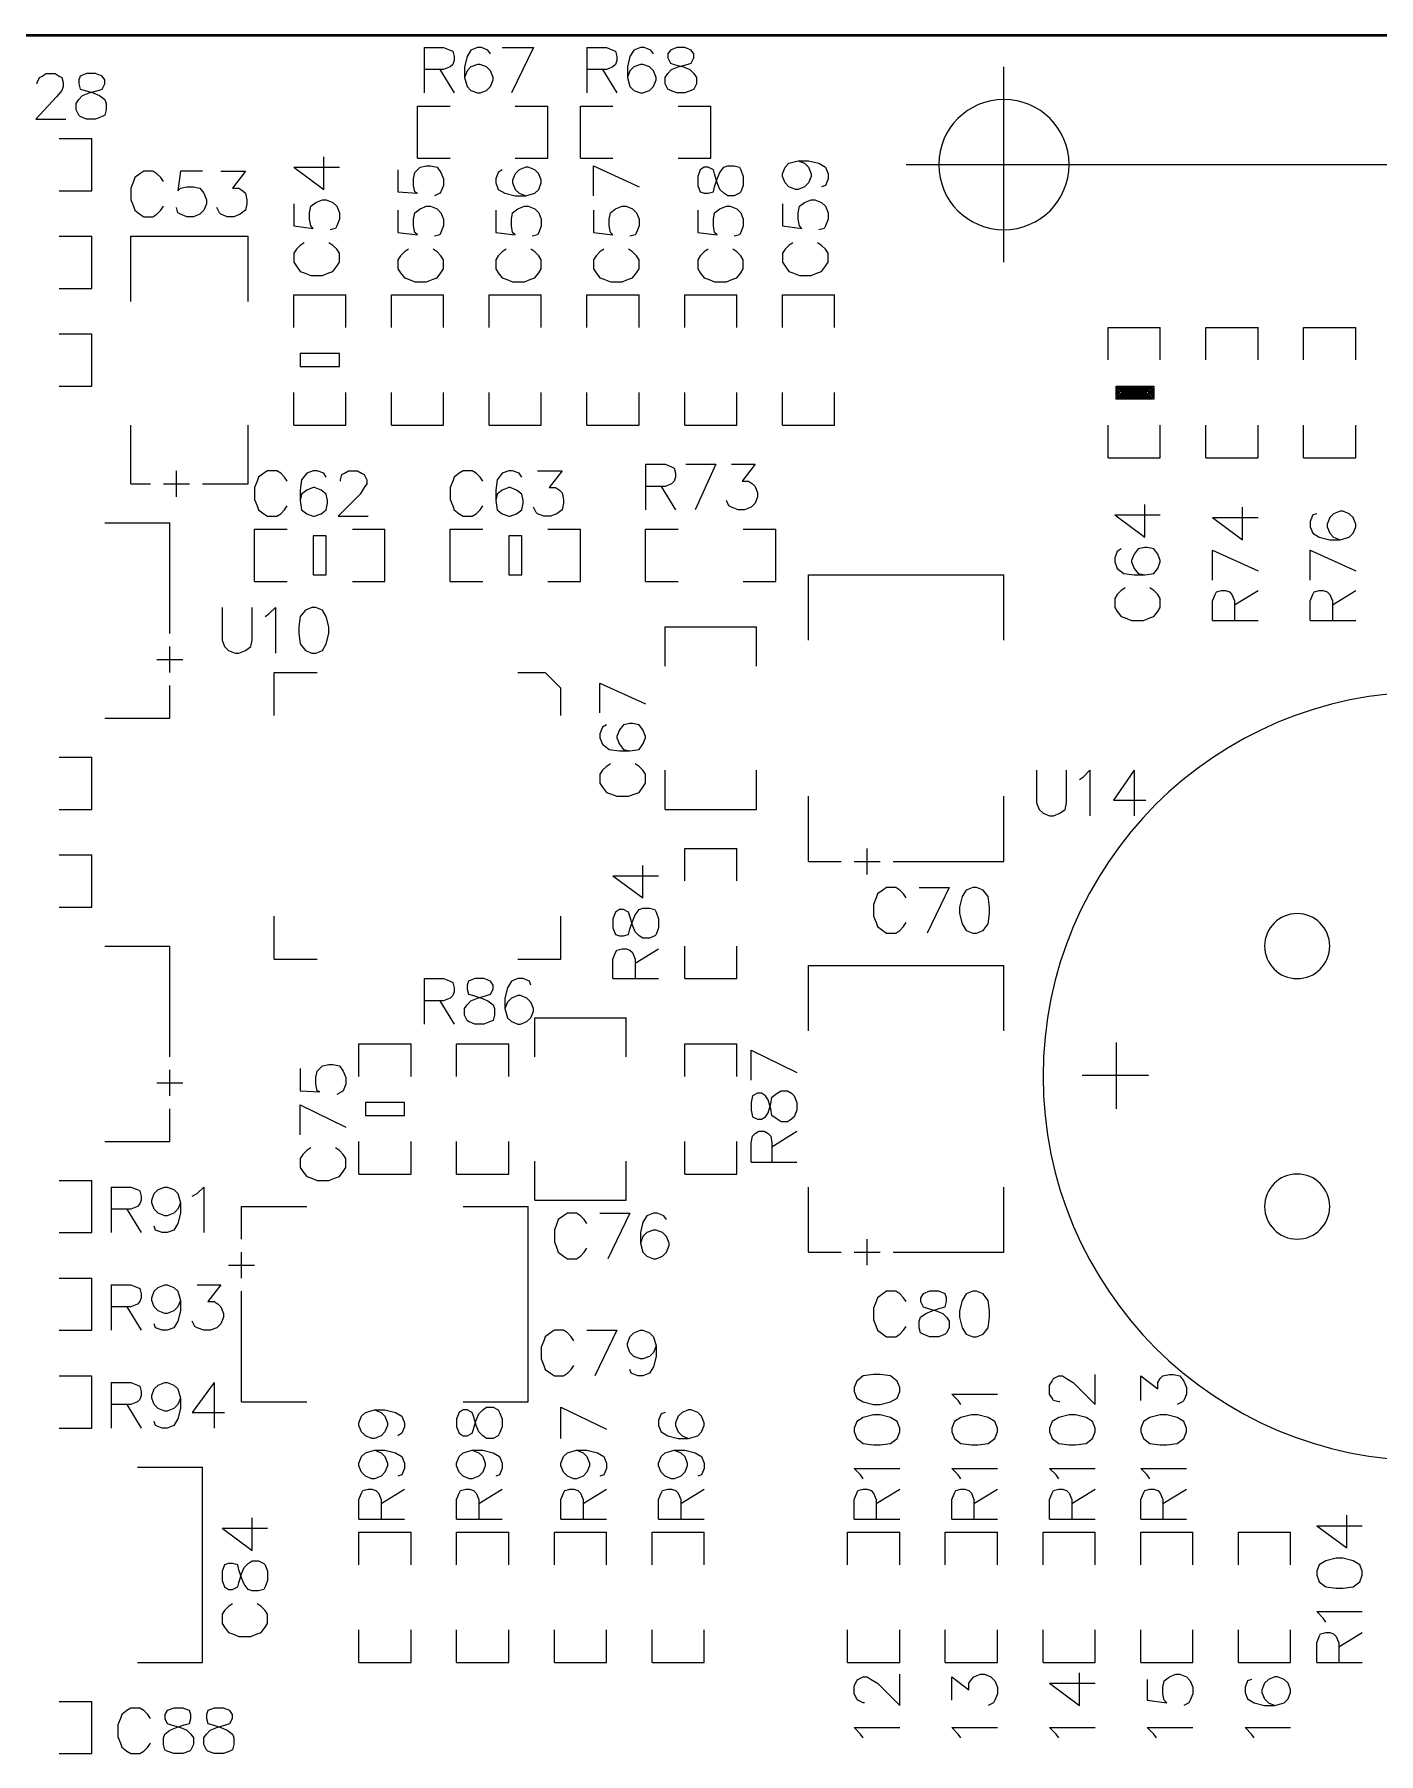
# Model space of a CAD drawing. Extents: x -0.24 to 4.91, y -0.23 to 6.58.
# Drawn here: x 1.631 to 2.662, y 0.98 to 2.3 of the extents above; entities that cross this region are included whole.
import ezdxf

# ---------------------------------------------------------------- set-up
doc = ezdxf.new("R2010")
doc.units = 0
doc.layers.get('0').update_dxf_attribs({"linetype": 'CONTINUOUS'})
doc.layers.add('mb672d', color=1, linetype='CONTINUOUS')

# ---------------------------------------------------------------- blocks, each defined once
blk = doc.blocks.new('D99')
blk.add_lwpolyline([(-0.005, -0.015), (0.005, -0.015), (0.005, 0.015), (-0.005, 0.015)], close=True)
blk = doc.blocks.new('D100')
blk.add_lwpolyline([(-0.015, -0.005), (0.015, -0.005), (0.015, 0.005), (-0.015, 0.005)], close=True)

msp = doc.modelspace()

# ---------------------------------------------------------------- linework, layer by layer
at = {"layer": 'mb672d', "color": 5}
for points in [[(0.306, 2.3), (3.614, 2.3)], [(0.312, 2.299), (3.617, 2.299)], [(1.93, 2.29), (1.93, 2.255)], [(1.93, 2.29), (1.945, 2.29), (1.95, 2.288), (1.952, 2.287), (1.953, 2.283), (1.953, 2.28), (1.952, 2.277), (1.95, 2.275), (1.945, 2.273), (1.93, 2.273)], [(1.981, 2.285), (1.979, 2.288), (1.974, 2.29), (1.971, 2.29), (1.966, 2.288), (1.963, 2.283), (1.961, 2.275), (1.961, 2.267), (1.963, 2.26), (1.966, 2.257), (1.971, 2.255), (1.973, 2.255), (1.978, 2.257), (1.981, 2.26), (1.983, 2.265), (1.983, 2.267), (1.981, 2.272), (1.978, 2.275), (1.973, 2.277), (1.971, 2.277), (1.966, 2.275), (1.963, 2.272), (1.961, 2.267)], [(1.99, 2.29), (2.014, 2.29)], [(2.014, 2.29), (1.997, 2.255)], [(2.055, 2.29), (2.055, 2.255)], [(2.055, 2.29), (2.07, 2.29), (2.075, 2.288), (2.077, 2.287), (2.078, 2.283), (2.078, 2.28), (2.077, 2.277), (2.075, 2.275), (2.07, 2.273), (2.055, 2.273)], [(2.106, 2.285), (2.104, 2.288), (2.099, 2.29), (2.096, 2.29), (2.091, 2.288), (2.088, 2.283), (2.086, 2.275), (2.086, 2.267), (2.088, 2.26), (2.091, 2.257), (2.096, 2.255), (2.098, 2.255), (2.103, 2.257), (2.106, 2.26), (2.108, 2.265), (2.108, 2.267), (2.106, 2.272), (2.103, 2.275), (2.098, 2.277), (2.096, 2.277), (2.091, 2.275), (2.088, 2.272), (2.086, 2.267)], [(2.124, 2.29), (2.119, 2.288), (2.117, 2.285), (2.117, 2.282), (2.119, 2.278), (2.122, 2.277), (2.129, 2.275), (2.134, 2.273), (2.137, 2.27), (2.139, 2.267), (2.139, 2.262), (2.137, 2.258), (2.135, 2.257), (2.13, 2.255), (2.124, 2.255), (2.119, 2.257), (2.117, 2.258), (2.115, 2.262), (2.115, 2.267), (2.117, 2.27), (2.12, 2.273), (2.125, 2.275), (2.132, 2.277), (2.135, 2.278), (2.137, 2.282), (2.137, 2.285), (2.135, 2.288), (2.13, 2.29), (2.124, 2.29)], [(1.942, 2.273), (1.953, 2.255)], [(2.067, 2.273), (2.078, 2.255)], [(2.375, 2.125), (2.375, 2.275)], [(1.633, 2.262), (1.633, 2.263), (1.635, 2.267), (1.637, 2.268), (1.64, 2.27), (1.647, 2.27), (1.65, 2.268), (1.652, 2.267), (1.653, 2.263), (1.653, 2.26), (1.652, 2.257), (1.648, 2.252), (1.632, 2.235), (1.655, 2.235)], [(1.671, 2.27), (1.666, 2.268), (1.665, 2.265), (1.665, 2.262), (1.666, 2.258), (1.67, 2.257), (1.676, 2.255), (1.681, 2.253), (1.685, 2.25), (1.686, 2.247), (1.686, 2.242), (1.685, 2.238), (1.683, 2.237), (1.678, 2.235), (1.671, 2.235), (1.666, 2.237), (1.665, 2.238), (1.663, 2.242), (1.663, 2.247), (1.665, 2.25), (1.668, 2.253), (1.673, 2.255), (1.68, 2.257), (1.683, 2.258), (1.685, 2.262), (1.685, 2.265), (1.683, 2.268), (1.678, 2.27), (1.671, 2.27)], [(1.925, 2.205), (1.925, 2.245), (1.95, 2.245)], [(2, 2.245), (2.025, 2.245)], [(2.025, 2.205), (2.025, 2.245)], [(2.05, 2.205), (2.05, 2.245), (2.075, 2.245)], [(2.125, 2.245), (2.15, 2.245)], [(2.15, 2.205), (2.15, 2.245)], [(1.65, 2.18), (1.675, 2.18), (1.675, 2.22)], [(1.65, 2.22), (1.675, 2.22)], [(1.83, 2.198), (1.853, 2.181), (1.853, 2.206)], [(1.925, 2.205), (1.95, 2.205)], [(2, 2.205), (2.025, 2.205)], [(2.05, 2.205), (2.075, 2.205)], [(2.125, 2.205), (2.15, 2.205)], [(1.73, 2.187), (1.728, 2.19), (1.725, 2.193), (1.722, 2.195), (1.715, 2.195), (1.712, 2.193), (1.708, 2.19), (1.707, 2.187), (1.705, 2.182), (1.705, 2.173), (1.707, 2.168), (1.708, 2.165), (1.712, 2.162), (1.715, 2.16), (1.722, 2.16), (1.725, 2.162), (1.728, 2.165), (1.73, 2.168)], [(1.76, 2.195), (1.743, 2.195), (1.741, 2.18), (1.743, 2.182), (1.748, 2.183), (1.753, 2.183), (1.758, 2.182), (1.761, 2.178), (1.763, 2.173), (1.763, 2.17), (1.761, 2.165), (1.758, 2.162), (1.753, 2.16), (1.748, 2.16), (1.743, 2.162), (1.741, 2.163), (1.74, 2.167)], [(1.774, 2.195), (1.793, 2.195), (1.783, 2.182), (1.788, 2.182), (1.791, 2.18), (1.793, 2.178), (1.794, 2.173), (1.794, 2.17), (1.793, 2.165), (1.789, 2.162), (1.784, 2.16), (1.779, 2.16), (1.774, 2.162), (1.773, 2.163), (1.771, 2.167)], [(1.83, 2.198), (1.865, 2.198)], [(1.91, 2.196), (1.91, 2.179), (1.925, 2.178), (1.923, 2.179), (1.922, 2.184), (1.922, 2.189), (1.923, 2.194), (1.927, 2.198), (1.932, 2.199), (1.935, 2.199), (1.94, 2.198), (1.943, 2.194), (1.945, 2.189), (1.945, 2.184), (1.943, 2.179), (1.942, 2.178), (1.938, 2.176)], [(1.99, 2.196), (1.987, 2.194), (1.985, 2.189), (1.985, 2.186), (1.987, 2.181), (1.992, 2.178), (2, 2.176), (2.008, 2.176), (2.015, 2.178), (2.018, 2.181), (2.02, 2.186), (2.02, 2.188), (2.018, 2.193), (2.015, 2.196), (2.01, 2.198), (2.008, 2.198), (2.003, 2.196), (2, 2.193), (1.998, 2.188), (1.998, 2.186), (2, 2.181), (2.003, 2.178), (2.008, 2.176)], [(2.06, 2.199), (2.095, 2.183)], [(2.06, 2.176), (2.06, 2.199)], [(2.14, 2.184), (2.142, 2.179), (2.145, 2.178), (2.148, 2.178), (2.152, 2.179), (2.153, 2.183), (2.155, 2.189), (2.157, 2.194), (2.16, 2.198), (2.163, 2.199), (2.168, 2.199), (2.172, 2.198), (2.173, 2.196), (2.175, 2.191), (2.175, 2.184), (2.173, 2.179), (2.172, 2.178), (2.168, 2.176), (2.163, 2.176), (2.16, 2.178), (2.157, 2.181), (2.155, 2.186), (2.153, 2.193), (2.152, 2.196), (2.148, 2.198), (2.145, 2.198), (2.142, 2.196), (2.14, 2.191), (2.14, 2.184)], [(2.217, 2.203), (2.222, 2.201), (2.225, 2.198), (2.227, 2.193), (2.227, 2.191), (2.225, 2.186), (2.222, 2.183), (2.217, 2.181), (2.215, 2.181), (2.21, 2.183), (2.207, 2.186), (2.205, 2.191), (2.205, 2.193), (2.207, 2.198), (2.21, 2.201), (2.217, 2.203), (2.225, 2.203), (2.233, 2.201), (2.238, 2.198), (2.24, 2.193), (2.24, 2.189), (2.238, 2.184), (2.235, 2.183)], [(2.3, 2.2), (2.45, 2.2)], [(2.3, 2.2), (3.14, 2.2)], [(1.83, 2.17), (1.83, 2.153), (1.845, 2.151), (1.843, 2.153), (1.842, 2.158), (1.842, 2.163), (1.843, 2.168), (1.847, 2.171), (1.852, 2.173), (1.855, 2.173), (1.86, 2.171), (1.863, 2.168), (1.865, 2.163), (1.865, 2.158), (1.863, 2.153), (1.862, 2.151), (1.858, 2.15)], [(1.91, 2.165), (1.91, 2.148), (1.925, 2.146), (1.923, 2.148), (1.922, 2.153), (1.922, 2.158), (1.923, 2.163), (1.927, 2.166), (1.932, 2.168), (1.935, 2.168), (1.94, 2.166), (1.943, 2.163), (1.945, 2.158), (1.945, 2.153), (1.943, 2.148), (1.942, 2.146), (1.938, 2.145)], [(1.985, 2.165), (1.985, 2.148), (2, 2.146), (1.998, 2.148), (1.997, 2.153), (1.997, 2.158), (1.998, 2.163), (2.002, 2.166), (2.007, 2.168), (2.01, 2.168), (2.015, 2.166), (2.018, 2.163), (2.02, 2.158), (2.02, 2.153), (2.018, 2.148), (2.017, 2.146), (2.013, 2.145)], [(2.06, 2.165), (2.06, 2.148), (2.075, 2.146), (2.073, 2.148), (2.072, 2.153), (2.072, 2.158), (2.073, 2.163), (2.077, 2.166), (2.082, 2.168), (2.085, 2.168), (2.09, 2.166), (2.093, 2.163), (2.095, 2.158), (2.095, 2.153), (2.093, 2.148), (2.092, 2.146), (2.088, 2.145)], [(2.14, 2.165), (2.14, 2.148), (2.155, 2.146), (2.153, 2.148), (2.152, 2.153), (2.152, 2.158), (2.153, 2.163), (2.157, 2.166), (2.162, 2.168), (2.165, 2.168), (2.17, 2.166), (2.173, 2.163), (2.175, 2.158), (2.175, 2.153), (2.173, 2.148), (2.172, 2.146), (2.168, 2.145)], [(2.205, 2.17), (2.205, 2.153), (2.22, 2.151), (2.218, 2.153), (2.217, 2.158), (2.217, 2.163), (2.218, 2.168), (2.222, 2.171), (2.227, 2.173), (2.23, 2.173), (2.235, 2.171), (2.238, 2.168), (2.24, 2.163), (2.24, 2.158), (2.238, 2.153), (2.237, 2.151), (2.233, 2.15)], [(1.65, 2.145), (1.675, 2.145)], [(1.675, 2.105), (1.675, 2.145)], [(1.705, 2.095), (1.705, 2.145), (1.795, 2.145)], [(1.795, 2.095), (1.795, 2.145)], [(1.838, 2.14), (1.835, 2.138), (1.832, 2.135), (1.83, 2.132), (1.83, 2.125), (1.832, 2.122), (1.835, 2.118), (1.838, 2.117), (1.843, 2.115), (1.852, 2.115), (1.857, 2.117), (1.86, 2.118), (1.863, 2.122), (1.865, 2.125), (1.865, 2.132), (1.863, 2.135), (1.86, 2.138), (1.857, 2.14)], [(2.213, 2.14), (2.21, 2.138), (2.207, 2.135), (2.205, 2.132), (2.205, 2.125), (2.207, 2.122), (2.21, 2.118), (2.213, 2.117), (2.218, 2.115), (2.227, 2.115), (2.232, 2.117), (2.235, 2.118), (2.238, 2.122), (2.24, 2.125), (2.24, 2.132), (2.238, 2.135), (2.235, 2.138), (2.232, 2.14)], [(1.918, 2.135), (1.915, 2.133), (1.912, 2.13), (1.91, 2.127), (1.91, 2.12), (1.912, 2.117), (1.915, 2.113), (1.918, 2.112), (1.923, 2.11), (1.932, 2.11), (1.937, 2.112), (1.94, 2.113), (1.943, 2.117), (1.945, 2.12), (1.945, 2.127), (1.943, 2.13), (1.94, 2.133), (1.937, 2.135)], [(1.993, 2.135), (1.99, 2.133), (1.987, 2.13), (1.985, 2.127), (1.985, 2.12), (1.987, 2.117), (1.99, 2.113), (1.993, 2.112), (1.998, 2.11), (2.007, 2.11), (2.012, 2.112), (2.015, 2.113), (2.018, 2.117), (2.02, 2.12), (2.02, 2.127), (2.018, 2.13), (2.015, 2.133), (2.012, 2.135)], [(2.068, 2.135), (2.065, 2.133), (2.062, 2.13), (2.06, 2.127), (2.06, 2.12), (2.062, 2.117), (2.065, 2.113), (2.068, 2.112), (2.073, 2.11), (2.082, 2.11), (2.087, 2.112), (2.09, 2.113), (2.093, 2.117), (2.095, 2.12), (2.095, 2.127), (2.093, 2.13), (2.09, 2.133), (2.087, 2.135)], [(2.148, 2.135), (2.145, 2.133), (2.142, 2.13), (2.14, 2.127), (2.14, 2.12), (2.142, 2.117), (2.145, 2.113), (2.148, 2.112), (2.153, 2.11), (2.162, 2.11), (2.167, 2.112), (2.17, 2.113), (2.173, 2.117), (2.175, 2.12), (2.175, 2.127), (2.173, 2.13), (2.17, 2.133), (2.167, 2.135)], [(1.65, 2.105), (1.675, 2.105)], [(1.83, 2.1), (1.87, 2.1)], [(1.83, 2.075), (1.83, 2.1)], [(1.87, 2.075), (1.87, 2.1)], [(1.905, 2.1), (1.945, 2.1)], [(1.905, 2.075), (1.905, 2.1)], [(1.945, 2.075), (1.945, 2.1)], [(1.98, 2.075), (1.98, 2.1), (2.02, 2.1)], [(2.02, 2.075), (2.02, 2.1)], [(2.055, 2.1), (2.095, 2.1)], [(2.055, 2.075), (2.055, 2.1)], [(2.095, 2.075), (2.095, 2.1)], [(2.13, 2.075), (2.13, 2.1), (2.17, 2.1)], [(2.17, 2.075), (2.17, 2.1)], [(2.205, 2.075), (2.205, 2.1), (2.245, 2.1)], [(2.245, 2.075), (2.245, 2.1)], [(2.455, 2.05), (2.455, 2.075), (2.495, 2.075)], [(2.495, 2.05), (2.495, 2.075)], [(2.53, 2.05), (2.53, 2.075), (2.57, 2.075)], [(2.57, 2.05), (2.57, 2.075)], [(2.605, 2.05), (2.605, 2.075), (2.645, 2.075)], [(2.645, 2.05), (2.645, 2.075)], [(1.65, 2.07), (1.675, 2.07)], [(1.675, 2.03), (1.675, 2.07)], [(1.65, 2.03), (1.675, 2.03)], [(1.83, 2), (1.83, 2.025)], [(1.83, 2), (1.87, 2), (1.87, 2.025)], [(1.905, 2), (1.905, 2.025)], [(1.905, 2), (1.945, 2), (1.945, 2.025)], [(1.98, 2), (1.98, 2.025)], [(2.02, 2), (2.02, 2.025)], [(2.055, 2), (2.055, 2.025)], [(2.055, 2), (2.095, 2), (2.095, 2.025)], [(2.13, 2), (2.13, 2.025)], [(2.17, 2), (2.17, 2.025)], [(2.205, 2), (2.205, 2.025)], [(2.245, 2), (2.245, 2.025)], [(2.461, 2.02), (2.461, 2.03), (2.49, 2.03), (2.49, 2.02), (2.461, 2.02)], [(2.461, 2.021), (2.461, 2.029), (2.489, 2.029), (2.489, 2.021), (2.461, 2.021)], [(2.462, 2.022), (2.462, 2.028), (2.488, 2.028), (2.488, 2.022), (2.462, 2.022)], [(2.463, 2.023), (2.463, 2.027), (2.487, 2.027), (2.487, 2.023), (2.463, 2.023)], [(2.464, 2.024), (2.464, 2.026), (2.486, 2.026), (2.486, 2.024), (2.464, 2.024)], [(2.465, 2.025), (2.465, 2.025), (2.485, 2.025), (2.485, 2.025), (2.465, 2.025)], [(2.466, 2.024), (2.484, 2.026)], [(1.705, 1.955), (1.705, 2)], [(1.795, 1.955), (1.795, 2)], [(1.98, 2), (2.02, 2)], [(2.13, 2), (2.17, 2)], [(2.205, 2), (2.245, 2)], [(2.455, 1.975), (2.455, 2)], [(2.495, 1.975), (2.495, 2)], [(2.53, 1.975), (2.53, 2)], [(2.57, 1.975), (2.57, 2)], [(2.605, 1.975), (2.605, 2)], [(2.645, 1.975), (2.645, 2)], [(2.1, 1.97), (2.1, 1.935)], [(2.1, 1.97), (2.115, 1.97), (2.12, 1.968), (2.122, 1.967), (2.123, 1.963), (2.123, 1.96), (2.122, 1.957), (2.12, 1.955), (2.115, 1.953), (2.1, 1.953)], [(2.131, 1.97), (2.154, 1.97)], [(2.154, 1.97), (2.138, 1.935)], [(2.166, 1.97), (2.184, 1.97), (2.174, 1.957), (2.179, 1.957), (2.182, 1.955), (2.184, 1.953), (2.186, 1.948), (2.186, 1.945), (2.184, 1.94), (2.181, 1.937), (2.176, 1.935), (2.171, 1.935), (2.166, 1.937), (2.164, 1.938), (2.162, 1.942)], [(2.455, 1.975), (2.495, 1.975)], [(2.53, 1.975), (2.57, 1.975)], [(2.605, 1.975), (2.645, 1.975)], [(1.705, 1.955), (1.72, 1.955)], [(1.73, 1.955), (1.75, 1.955)], [(1.74, 1.945), (1.74, 1.965)], [(1.76, 1.955), (1.795, 1.955)], [(1.825, 1.957), (1.823, 1.96), (1.82, 1.963), (1.817, 1.965), (1.81, 1.965), (1.807, 1.963), (1.803, 1.96), (1.802, 1.957), (1.8, 1.952), (1.8, 1.943), (1.802, 1.938), (1.803, 1.935), (1.807, 1.932), (1.81, 1.93), (1.817, 1.93), (1.82, 1.932), (1.823, 1.935), (1.825, 1.938)], [(1.855, 1.96), (1.853, 1.963), (1.848, 1.965), (1.845, 1.965), (1.84, 1.963), (1.836, 1.958), (1.835, 1.95), (1.835, 1.942), (1.836, 1.935), (1.84, 1.932), (1.845, 1.93), (1.846, 1.93), (1.851, 1.932), (1.855, 1.935), (1.856, 1.94), (1.856, 1.942), (1.855, 1.947), (1.851, 1.95), (1.846, 1.952), (1.845, 1.952), (1.84, 1.95), (1.836, 1.947), (1.835, 1.942)], [(1.866, 1.957), (1.866, 1.958), (1.867, 1.962), (1.869, 1.963), (1.872, 1.965), (1.879, 1.965), (1.882, 1.963), (1.884, 1.962), (1.886, 1.958), (1.886, 1.955), (1.884, 1.952), (1.881, 1.947), (1.864, 1.93), (1.887, 1.93)], [(1.975, 1.957), (1.973, 1.96), (1.97, 1.963), (1.967, 1.965), (1.96, 1.965), (1.957, 1.963), (1.953, 1.96), (1.952, 1.957), (1.95, 1.952), (1.95, 1.943), (1.952, 1.938), (1.953, 1.935), (1.957, 1.932), (1.96, 1.93), (1.967, 1.93), (1.97, 1.932), (1.973, 1.935), (1.975, 1.938)], [(2.005, 1.96), (2.003, 1.963), (1.998, 1.965), (1.995, 1.965), (1.99, 1.963), (1.986, 1.958), (1.985, 1.95), (1.985, 1.942), (1.986, 1.935), (1.99, 1.932), (1.995, 1.93), (1.996, 1.93), (2.001, 1.932), (2.005, 1.935), (2.006, 1.94), (2.006, 1.942), (2.005, 1.947), (2.001, 1.95), (1.996, 1.952), (1.995, 1.952), (1.99, 1.95), (1.986, 1.947), (1.985, 1.942)], [(2.017, 1.965), (2.036, 1.965), (2.026, 1.952), (2.031, 1.952), (2.034, 1.95), (2.036, 1.948), (2.037, 1.943), (2.037, 1.94), (2.036, 1.935), (2.032, 1.932), (2.027, 1.93), (2.022, 1.93), (2.017, 1.932), (2.016, 1.933), (2.014, 1.937)], [(2.112, 1.953), (2.123, 1.935)], [(2.46, 1.931), (2.483, 1.914), (2.483, 1.939)], [(2.46, 1.931), (2.495, 1.931)], [(2.535, 1.929), (2.558, 1.912), (2.558, 1.937)], [(2.535, 1.929), (2.57, 1.929)], [(2.615, 1.932), (2.612, 1.931), (2.61, 1.926), (2.61, 1.922), (2.612, 1.917), (2.617, 1.914), (2.625, 1.912), (2.633, 1.912), (2.64, 1.914), (2.643, 1.917), (2.645, 1.922), (2.645, 1.924), (2.643, 1.929), (2.64, 1.932), (2.635, 1.934), (2.633, 1.934), (2.628, 1.932), (2.625, 1.929), (2.623, 1.924), (2.623, 1.922), (2.625, 1.917), (2.628, 1.914), (2.633, 1.912)], [(1.685, 1.925), (1.735, 1.925)], [(1.735, 1.84), (1.735, 1.925)], [(1.8, 1.88), (1.8, 1.92), (1.825, 1.92)], [(1.875, 1.92), (1.9, 1.92)], [(1.9, 1.88), (1.9, 1.92)], [(1.95, 1.88), (1.95, 1.92), (1.975, 1.92)], [(2.025, 1.92), (2.05, 1.92)], [(2.05, 1.88), (2.05, 1.92)], [(2.1, 1.88), (2.1, 1.92), (2.125, 1.92)], [(2.175, 1.92), (2.2, 1.92)], [(2.2, 1.88), (2.2, 1.92)], [(2.465, 1.905), (2.462, 1.903), (2.46, 1.898), (2.46, 1.895), (2.462, 1.89), (2.467, 1.886), (2.475, 1.885), (2.483, 1.885), (2.49, 1.886), (2.493, 1.89), (2.495, 1.895), (2.495, 1.896), (2.493, 1.901), (2.49, 1.905), (2.485, 1.906), (2.483, 1.906), (2.478, 1.905), (2.475, 1.901), (2.473, 1.896), (2.473, 1.895), (2.475, 1.89), (2.478, 1.886), (2.483, 1.885)], [(2.535, 1.904), (2.57, 1.888)], [(2.535, 1.881), (2.535, 1.904)], [(2.61, 1.904), (2.645, 1.888)], [(2.61, 1.881), (2.61, 1.904)], [(1.8, 1.88), (1.825, 1.88)], [(1.875, 1.88), (1.9, 1.88)], [(1.95, 1.88), (1.975, 1.88)], [(2.025, 1.88), (2.05, 1.88)], [(2.1, 1.88), (2.125, 1.88)], [(2.175, 1.88), (2.2, 1.88)], [(2.225, 1.885), (2.375, 1.885)], [(2.225, 1.835), (2.225, 1.885)], [(2.375, 1.835), (2.375, 1.885)], [(2.468, 1.875), (2.465, 1.873), (2.462, 1.87), (2.46, 1.867), (2.46, 1.86), (2.462, 1.857), (2.465, 1.853), (2.468, 1.852), (2.473, 1.85), (2.482, 1.85), (2.487, 1.852), (2.49, 1.853), (2.493, 1.857), (2.495, 1.86), (2.495, 1.867), (2.493, 1.87), (2.49, 1.873), (2.487, 1.875)], [(2.535, 1.85), (2.535, 1.865), (2.537, 1.87), (2.538, 1.872), (2.542, 1.873), (2.545, 1.873), (2.548, 1.872), (2.55, 1.87), (2.552, 1.865), (2.552, 1.85)], [(2.552, 1.862), (2.57, 1.873)], [(2.61, 1.85), (2.61, 1.865), (2.612, 1.87), (2.613, 1.872), (2.617, 1.873), (2.62, 1.873), (2.623, 1.872), (2.625, 1.87), (2.627, 1.865), (2.627, 1.85)], [(2.627, 1.862), (2.645, 1.873)], [(1.775, 1.86), (1.775, 1.835), (1.777, 1.83), (1.78, 1.827), (1.785, 1.825), (1.788, 1.825), (1.793, 1.827), (1.797, 1.83), (1.798, 1.835), (1.798, 1.86)], [(1.808, 1.853), (1.811, 1.855), (1.816, 1.86), (1.816, 1.825)], [(1.844, 1.86), (1.839, 1.858), (1.835, 1.853), (1.834, 1.845), (1.834, 1.84), (1.835, 1.832), (1.839, 1.827), (1.844, 1.825), (1.847, 1.825), (1.852, 1.827), (1.855, 1.832), (1.857, 1.84), (1.857, 1.845), (1.855, 1.853), (1.852, 1.858), (1.847, 1.86), (1.844, 1.86)], [(2.535, 1.85), (2.57, 1.85)], [(2.61, 1.85), (2.645, 1.85)], [(2.115, 1.845), (2.185, 1.845)], [(2.115, 1.815), (2.115, 1.845)], [(2.185, 1.815), (2.185, 1.845)], [(1.735, 1.81), (1.735, 1.83)], [(1.725, 1.82), (1.745, 1.82)], [(1.815, 1.81), (1.848, 1.81)], [(1.815, 1.777), (1.815, 1.81)], [(2.002, 1.81), (2.023, 1.81)], [(2.023, 1.81), (2.035, 1.798)], [(1.735, 1.775), (1.735, 1.8)], [(2.035, 1.777), (2.035, 1.798)], [(2.065, 1.802), (2.1, 1.786)], [(2.065, 1.779), (2.065, 1.802)], [(1.685, 1.775), (1.735, 1.775)], [(1.725, 1.775), (1.735, 1.775)], [(2.07, 1.77), (2.067, 1.768), (2.065, 1.763), (2.065, 1.76), (2.067, 1.755), (2.072, 1.751), (2.08, 1.75), (2.088, 1.75), (2.095, 1.751), (2.098, 1.755), (2.1, 1.76), (2.1, 1.761), (2.098, 1.766), (2.095, 1.77), (2.09, 1.771), (2.088, 1.771), (2.083, 1.77), (2.08, 1.766), (2.078, 1.761), (2.078, 1.76), (2.08, 1.755), (2.083, 1.751), (2.088, 1.75)], [(1.65, 1.745), (1.675, 1.745)], [(1.675, 1.705), (1.675, 1.745)], [(2.073, 1.74), (2.07, 1.738), (2.067, 1.735), (2.065, 1.732), (2.065, 1.725), (2.067, 1.722), (2.07, 1.718), (2.073, 1.717), (2.078, 1.715), (2.087, 1.715), (2.092, 1.717), (2.095, 1.718), (2.098, 1.722), (2.1, 1.725), (2.1, 1.732), (2.098, 1.735), (2.095, 1.738), (2.092, 1.74)], [(2.115, 1.705), (2.115, 1.735)], [(2.115, 1.705), (2.185, 1.705), (2.185, 1.735)], [(2.4, 1.735), (2.4, 1.71), (2.402, 1.705), (2.405, 1.702), (2.41, 1.7), (2.413, 1.7), (2.418, 1.702), (2.422, 1.705), (2.423, 1.71), (2.423, 1.735)], [(2.433, 1.728), (2.436, 1.73), (2.441, 1.735), (2.441, 1.7)], [(2.475, 1.735), (2.459, 1.712), (2.484, 1.712)], [(2.475, 1.735), (2.475, 1.7)], [(1.65, 1.705), (1.675, 1.705)], [(2.225, 1.665), (2.225, 1.715)], [(2.375, 1.665), (2.375, 1.715)], [(1.65, 1.67), (1.675, 1.67)], [(1.675, 1.63), (1.675, 1.67)], [(2.13, 1.675), (2.17, 1.675)], [(2.13, 1.65), (2.13, 1.675)], [(2.17, 1.65), (2.17, 1.675)], [(2.225, 1.665), (2.225, 1.675)], [(2.225, 1.665), (2.25, 1.665)], [(2.26, 1.665), (2.28, 1.665)], [(2.27, 1.655), (2.27, 1.675)], [(2.29, 1.665), (2.375, 1.665)], [(2.075, 1.654), (2.098, 1.637), (2.098, 1.662)], [(2.075, 1.654), (2.11, 1.654)], [(2.3, 1.637), (2.298, 1.64), (2.295, 1.643), (2.292, 1.645), (2.285, 1.645), (2.282, 1.643), (2.278, 1.64), (2.277, 1.637), (2.275, 1.632), (2.275, 1.623), (2.277, 1.618), (2.278, 1.615), (2.282, 1.612), (2.285, 1.61), (2.292, 1.61), (2.295, 1.612), (2.298, 1.615), (2.3, 1.618)], [(2.31, 1.645), (2.333, 1.645)], [(2.333, 1.645), (2.316, 1.61)], [(2.351, 1.645), (2.346, 1.643), (2.343, 1.638), (2.341, 1.63), (2.341, 1.625), (2.343, 1.617), (2.346, 1.612), (2.351, 1.61), (2.354, 1.61), (2.359, 1.612), (2.363, 1.617), (2.364, 1.625), (2.364, 1.63), (2.363, 1.638), (2.359, 1.643), (2.354, 1.645), (2.351, 1.645)], [(1.65, 1.63), (1.675, 1.63)], [(2.075, 1.614), (2.077, 1.609), (2.08, 1.608), (2.083, 1.608), (2.087, 1.609), (2.088, 1.613), (2.09, 1.619), (2.092, 1.624), (2.095, 1.628), (2.098, 1.629), (2.103, 1.629), (2.107, 1.628), (2.108, 1.626), (2.11, 1.621), (2.11, 1.614), (2.108, 1.609), (2.107, 1.608), (2.103, 1.606), (2.098, 1.606), (2.095, 1.608), (2.092, 1.611), (2.09, 1.616), (2.088, 1.623), (2.087, 1.626), (2.083, 1.628), (2.08, 1.628), (2.077, 1.626), (2.075, 1.621), (2.075, 1.614)], [(1.815, 1.59), (1.815, 1.623)], [(2.002, 1.59), (2.035, 1.59), (2.035, 1.623)], [(1.685, 1.6), (1.735, 1.6)], [(1.735, 1.515), (1.735, 1.6)], [(2.075, 1.575), (2.075, 1.59), (2.077, 1.595), (2.078, 1.597), (2.082, 1.598), (2.085, 1.598), (2.088, 1.597), (2.09, 1.595), (2.092, 1.59), (2.092, 1.575)], [(2.092, 1.587), (2.11, 1.598)], [(2.13, 1.575), (2.13, 1.6)], [(2.13, 1.575), (2.17, 1.575), (2.17, 1.6)], [(1.815, 1.59), (1.848, 1.59)], [(2.225, 1.585), (2.375, 1.585)], [(2.225, 1.535), (2.225, 1.585)], [(2.375, 1.535), (2.375, 1.585)], [(1.93, 1.575), (1.93, 1.54)], [(1.93, 1.575), (1.945, 1.575), (1.95, 1.573), (1.952, 1.572), (1.953, 1.568), (1.953, 1.565), (1.952, 1.562), (1.95, 1.56), (1.945, 1.558), (1.93, 1.558)], [(1.969, 1.575), (1.964, 1.573), (1.963, 1.57), (1.963, 1.567), (1.964, 1.563), (1.968, 1.562), (1.974, 1.56), (1.979, 1.558), (1.983, 1.555), (1.984, 1.552), (1.984, 1.547), (1.983, 1.543), (1.981, 1.542), (1.976, 1.54), (1.969, 1.54), (1.964, 1.542), (1.963, 1.543), (1.961, 1.547), (1.961, 1.552), (1.963, 1.555), (1.966, 1.558), (1.971, 1.56), (1.978, 1.562), (1.981, 1.563), (1.983, 1.567), (1.983, 1.57), (1.981, 1.573), (1.976, 1.575), (1.969, 1.575)], [(2.012, 1.57), (2.011, 1.573), (2.006, 1.575), (2.002, 1.575), (1.997, 1.573), (1.994, 1.568), (1.992, 1.56), (1.992, 1.552), (1.994, 1.545), (1.997, 1.542), (2.002, 1.54), (2.004, 1.54), (2.009, 1.542), (2.012, 1.545), (2.014, 1.55), (2.014, 1.552), (2.012, 1.557), (2.009, 1.56), (2.004, 1.562), (2.002, 1.562), (1.997, 1.56), (1.994, 1.557), (1.992, 1.552)], [(2.075, 1.575), (2.11, 1.575)], [(1.942, 1.558), (1.953, 1.54)], [(2.015, 1.545), (2.085, 1.545)], [(2.015, 1.515), (2.015, 1.545)], [(2.085, 1.515), (2.085, 1.545)], [(1.88, 1.5), (1.88, 1.525), (1.92, 1.525)], [(1.92, 1.5), (1.92, 1.525)], [(1.955, 1.5), (1.955, 1.525), (1.995, 1.525)], [(1.995, 1.5), (1.995, 1.525)], [(2.13, 1.525), (2.17, 1.525)], [(2.13, 1.5), (2.13, 1.525)], [(2.17, 1.5), (2.17, 1.525)], [(2.181, 1.52), (2.216, 1.503)], [(2.181, 1.497), (2.181, 1.52)], [(2.461, 1.526), (2.461, 1.475)], [(1.735, 1.485), (1.735, 1.505)], [(1.835, 1.506), (1.835, 1.489), (1.85, 1.488), (1.848, 1.489), (1.847, 1.494), (1.847, 1.499), (1.848, 1.504), (1.852, 1.508), (1.857, 1.509), (1.86, 1.509), (1.865, 1.508), (1.868, 1.504), (1.87, 1.499), (1.87, 1.494), (1.868, 1.489), (1.867, 1.488), (1.863, 1.486)], [(1.725, 1.495), (1.745, 1.495)], [(2.435, 1.501), (2.486, 1.501)], [(2.181, 1.474), (2.182, 1.469), (2.186, 1.467), (2.189, 1.467), (2.192, 1.469), (2.194, 1.472), (2.196, 1.479), (2.197, 1.484), (2.201, 1.487), (2.204, 1.489), (2.209, 1.489), (2.212, 1.487), (2.214, 1.485), (2.216, 1.48), (2.216, 1.474), (2.214, 1.469), (2.212, 1.467), (2.209, 1.465), (2.204, 1.465), (2.201, 1.467), (2.197, 1.47), (2.196, 1.475), (2.194, 1.482), (2.192, 1.485), (2.189, 1.487), (2.186, 1.487), (2.182, 1.485), (2.181, 1.48), (2.181, 1.474)], [(1.735, 1.45), (1.735, 1.475)], [(1.835, 1.478), (1.87, 1.461)], [(1.835, 1.455), (1.835, 1.478)], [(2.181, 1.434), (2.181, 1.449), (2.182, 1.454), (2.184, 1.456), (2.187, 1.458), (2.191, 1.458), (2.194, 1.456), (2.196, 1.454), (2.197, 1.449), (2.197, 1.434)], [(2.197, 1.446), (2.216, 1.458)], [(1.685, 1.45), (1.735, 1.45)], [(1.725, 1.45), (1.735, 1.45)], [(1.843, 1.445), (1.84, 1.443), (1.837, 1.44), (1.835, 1.437), (1.835, 1.43), (1.837, 1.427), (1.84, 1.423), (1.843, 1.422), (1.848, 1.42), (1.857, 1.42), (1.862, 1.422), (1.865, 1.423), (1.868, 1.427), (1.87, 1.43), (1.87, 1.437), (1.868, 1.44), (1.865, 1.443), (1.862, 1.445)], [(1.88, 1.425), (1.88, 1.45)], [(1.92, 1.425), (1.92, 1.45)], [(1.955, 1.425), (1.955, 1.45)], [(1.995, 1.425), (1.995, 1.45)], [(2.13, 1.425), (2.13, 1.45)], [(2.13, 1.425), (2.17, 1.425), (2.17, 1.45)], [(2.015, 1.405), (2.015, 1.435)], [(2.015, 1.405), (2.085, 1.405), (2.085, 1.435)], [(2.181, 1.434), (2.216, 1.434)], [(1.65, 1.42), (1.675, 1.42)], [(1.675, 1.38), (1.675, 1.42)], [(1.69, 1.415), (1.69, 1.38)], [(1.69, 1.415), (1.705, 1.415), (1.71, 1.413), (1.712, 1.412), (1.713, 1.408), (1.713, 1.405), (1.712, 1.402), (1.71, 1.4), (1.705, 1.398), (1.69, 1.398)], [(1.743, 1.403), (1.741, 1.398), (1.738, 1.395), (1.733, 1.393), (1.731, 1.393), (1.726, 1.395), (1.723, 1.398), (1.721, 1.403), (1.721, 1.405), (1.723, 1.41), (1.726, 1.413), (1.731, 1.415), (1.733, 1.415), (1.738, 1.413), (1.741, 1.41), (1.743, 1.403), (1.743, 1.395), (1.741, 1.387), (1.738, 1.382), (1.733, 1.38), (1.729, 1.38), (1.724, 1.382), (1.723, 1.385)], [(1.752, 1.408), (1.756, 1.41), (1.761, 1.415), (1.761, 1.38)], [(1.88, 1.425), (1.92, 1.425)], [(1.955, 1.425), (1.995, 1.425)], [(2.225, 1.365), (2.225, 1.415)], [(2.375, 1.365), (2.375, 1.415)], [(1.79, 1.4), (1.8, 1.4)], [(1.79, 1.4), (1.84, 1.4)], [(1.79, 1.375), (1.79, 1.4)], [(1.96, 1.25), (2.01, 1.25), (2.01, 1.4)], [(1.96, 1.4), (2.01, 1.4)], [(1.702, 1.398), (1.713, 1.38)], [(2.055, 1.387), (2.053, 1.39), (2.05, 1.393), (2.047, 1.395), (2.04, 1.395), (2.037, 1.393), (2.033, 1.39), (2.032, 1.387), (2.03, 1.382), (2.03, 1.373), (2.032, 1.368), (2.033, 1.365), (2.037, 1.362), (2.04, 1.36), (2.047, 1.36), (2.05, 1.362), (2.053, 1.365), (2.055, 1.368)], [(2.065, 1.395), (2.088, 1.395)], [(2.088, 1.395), (2.071, 1.36)], [(2.116, 1.39), (2.114, 1.393), (2.109, 1.395), (2.106, 1.395), (2.101, 1.393), (2.098, 1.388), (2.096, 1.38), (2.096, 1.372), (2.098, 1.365), (2.101, 1.362), (2.106, 1.36), (2.108, 1.36), (2.113, 1.362), (2.116, 1.365), (2.118, 1.37), (2.118, 1.372), (2.116, 1.377), (2.113, 1.38), (2.108, 1.382), (2.106, 1.382), (2.101, 1.38), (2.098, 1.377), (2.096, 1.372)], [(1.65, 1.38), (1.675, 1.38)], [(2.225, 1.365), (2.225, 1.375)], [(2.27, 1.355), (2.27, 1.375)], [(1.79, 1.345), (1.79, 1.365)], [(2.225, 1.365), (2.25, 1.365)], [(2.26, 1.365), (2.28, 1.365)], [(2.29, 1.365), (2.375, 1.365)], [(1.78, 1.355), (1.8, 1.355)], [(1.65, 1.305), (1.675, 1.305), (1.675, 1.345)], [(1.65, 1.345), (1.675, 1.345)], [(1.69, 1.34), (1.69, 1.305)], [(1.69, 1.34), (1.705, 1.34), (1.71, 1.338), (1.712, 1.337), (1.713, 1.333), (1.713, 1.33), (1.712, 1.327), (1.71, 1.325), (1.705, 1.323), (1.69, 1.323)], [(1.743, 1.328), (1.741, 1.323), (1.738, 1.32), (1.733, 1.318), (1.731, 1.318), (1.726, 1.32), (1.723, 1.323), (1.721, 1.328), (1.721, 1.33), (1.723, 1.335), (1.726, 1.338), (1.731, 1.34), (1.733, 1.34), (1.738, 1.338), (1.741, 1.335), (1.743, 1.328), (1.743, 1.32), (1.741, 1.312), (1.738, 1.307), (1.733, 1.305), (1.729, 1.305), (1.724, 1.307), (1.723, 1.31)], [(1.756, 1.34), (1.774, 1.34), (1.764, 1.327), (1.769, 1.327), (1.772, 1.325), (1.774, 1.323), (1.776, 1.318), (1.776, 1.315), (1.774, 1.31), (1.771, 1.307), (1.766, 1.305), (1.761, 1.305), (1.756, 1.307), (1.754, 1.308), (1.752, 1.312)], [(1.79, 1.25), (1.79, 1.335)], [(2.3, 1.327), (2.298, 1.33), (2.295, 1.333), (2.292, 1.335), (2.285, 1.335), (2.282, 1.333), (2.278, 1.33), (2.277, 1.327), (2.275, 1.322), (2.275, 1.313), (2.277, 1.308), (2.278, 1.305), (2.282, 1.302), (2.285, 1.3), (2.292, 1.3), (2.295, 1.302), (2.298, 1.305), (2.3, 1.308)], [(2.318, 1.335), (2.313, 1.333), (2.311, 1.33), (2.311, 1.327), (2.313, 1.323), (2.316, 1.322), (2.323, 1.32), (2.328, 1.318), (2.331, 1.315), (2.333, 1.312), (2.333, 1.307), (2.331, 1.303), (2.33, 1.302), (2.325, 1.3), (2.318, 1.3), (2.313, 1.302), (2.311, 1.303), (2.31, 1.307), (2.31, 1.312), (2.311, 1.315), (2.315, 1.318), (2.32, 1.32), (2.326, 1.322), (2.33, 1.323), (2.331, 1.327), (2.331, 1.33), (2.33, 1.333), (2.325, 1.335), (2.318, 1.335)], [(2.351, 1.335), (2.346, 1.333), (2.343, 1.328), (2.341, 1.32), (2.341, 1.315), (2.343, 1.307), (2.346, 1.302), (2.351, 1.3), (2.354, 1.3), (2.359, 1.302), (2.363, 1.307), (2.364, 1.315), (2.364, 1.32), (2.363, 1.328), (2.359, 1.333), (2.354, 1.335), (2.351, 1.335)], [(1.702, 1.323), (1.713, 1.305)], [(2.045, 1.297), (2.043, 1.3), (2.04, 1.303), (2.037, 1.305), (2.03, 1.305), (2.027, 1.303), (2.023, 1.3), (2.022, 1.297), (2.02, 1.292), (2.02, 1.283), (2.022, 1.278), (2.023, 1.275), (2.027, 1.272), (2.03, 1.27), (2.037, 1.27), (2.04, 1.272), (2.043, 1.275), (2.045, 1.278)], [(2.055, 1.305), (2.078, 1.305)], [(2.078, 1.305), (2.061, 1.27)], [(2.108, 1.293), (2.106, 1.288), (2.103, 1.285), (2.098, 1.283), (2.096, 1.283), (2.091, 1.285), (2.088, 1.288), (2.086, 1.293), (2.086, 1.295), (2.088, 1.3), (2.091, 1.303), (2.096, 1.305), (2.098, 1.305), (2.103, 1.303), (2.106, 1.3), (2.108, 1.293), (2.108, 1.285), (2.106, 1.277), (2.103, 1.272), (2.098, 1.27), (2.094, 1.27), (2.089, 1.272), (2.088, 1.275)], [(1.65, 1.27), (1.675, 1.27)], [(1.675, 1.23), (1.675, 1.27)], [(2.26, 1.258), (2.262, 1.253), (2.267, 1.25), (2.275, 1.248), (2.28, 1.248), (2.288, 1.25), (2.293, 1.253), (2.295, 1.258), (2.295, 1.261), (2.293, 1.266), (2.288, 1.27), (2.28, 1.271), (2.275, 1.271), (2.267, 1.27), (2.262, 1.266), (2.26, 1.261), (2.26, 1.258)], [(2.418, 1.25), (2.417, 1.25), (2.413, 1.251), (2.412, 1.253), (2.41, 1.256), (2.41, 1.263), (2.412, 1.266), (2.413, 1.268), (2.417, 1.27), (2.42, 1.27), (2.423, 1.268), (2.428, 1.265), (2.445, 1.248), (2.445, 1.271)], [(2.48, 1.251), (2.48, 1.27), (2.493, 1.26), (2.493, 1.265), (2.495, 1.268), (2.497, 1.27), (2.502, 1.271), (2.505, 1.271), (2.51, 1.27), (2.513, 1.266), (2.515, 1.261), (2.515, 1.256), (2.513, 1.251), (2.512, 1.25), (2.508, 1.248)], [(1.69, 1.265), (1.69, 1.23)], [(1.69, 1.265), (1.705, 1.265), (1.71, 1.263), (1.712, 1.262), (1.713, 1.258), (1.713, 1.255), (1.712, 1.252), (1.71, 1.25), (1.705, 1.248), (1.69, 1.248)], [(1.743, 1.253), (1.741, 1.248), (1.738, 1.245), (1.733, 1.243), (1.731, 1.243), (1.726, 1.245), (1.723, 1.248), (1.721, 1.253), (1.721, 1.255), (1.723, 1.26), (1.726, 1.263), (1.731, 1.265), (1.733, 1.265), (1.738, 1.263), (1.741, 1.26), (1.743, 1.253), (1.743, 1.245), (1.741, 1.237), (1.738, 1.232), (1.733, 1.23), (1.729, 1.23), (1.724, 1.232), (1.723, 1.235)], [(1.769, 1.265), (1.752, 1.242), (1.777, 1.242)], [(1.769, 1.265), (1.769, 1.23)], [(2.342, 1.248), (2.34, 1.251), (2.335, 1.256), (2.37, 1.256)], [(1.702, 1.248), (1.713, 1.23)], [(1.79, 1.25), (1.84, 1.25)], [(1.892, 1.244), (1.897, 1.242), (1.9, 1.239), (1.902, 1.234), (1.902, 1.232), (1.9, 1.227), (1.897, 1.224), (1.892, 1.222), (1.89, 1.222), (1.885, 1.224), (1.882, 1.227), (1.88, 1.232), (1.88, 1.234), (1.882, 1.239), (1.885, 1.242), (1.892, 1.244), (1.9, 1.244), (1.908, 1.242), (1.913, 1.239), (1.915, 1.234), (1.915, 1.231), (1.913, 1.226), (1.91, 1.224)], [(1.955, 1.231), (1.957, 1.226), (1.96, 1.224), (1.963, 1.224), (1.967, 1.226), (1.968, 1.229), (1.97, 1.236), (1.972, 1.241), (1.975, 1.244), (1.978, 1.246), (1.983, 1.246), (1.987, 1.244), (1.988, 1.242), (1.99, 1.237), (1.99, 1.231), (1.988, 1.226), (1.987, 1.224), (1.983, 1.222), (1.978, 1.222), (1.975, 1.224), (1.972, 1.227), (1.97, 1.232), (1.968, 1.239), (1.967, 1.242), (1.963, 1.244), (1.96, 1.244), (1.957, 1.242), (1.955, 1.237), (1.955, 1.231)], [(2.035, 1.246), (2.07, 1.229)], [(2.035, 1.222), (2.035, 1.246)], [(2.115, 1.242), (2.112, 1.241), (2.11, 1.236), (2.11, 1.232), (2.112, 1.227), (2.117, 1.224), (2.125, 1.222), (2.133, 1.222), (2.14, 1.224), (2.143, 1.227), (2.145, 1.232), (2.145, 1.234), (2.143, 1.239), (2.14, 1.242), (2.135, 1.244), (2.133, 1.244), (2.128, 1.242), (2.125, 1.239), (2.123, 1.234), (2.123, 1.232), (2.125, 1.227), (2.128, 1.224), (2.133, 1.222)], [(1.65, 1.23), (1.675, 1.23)], [(2.26, 1.227), (2.262, 1.222), (2.267, 1.218), (2.275, 1.217), (2.28, 1.217), (2.288, 1.218), (2.293, 1.222), (2.295, 1.227), (2.295, 1.23), (2.293, 1.235), (2.288, 1.238), (2.28, 1.24), (2.275, 1.24), (2.267, 1.238), (2.262, 1.235), (2.26, 1.23), (2.26, 1.227)], [(2.335, 1.227), (2.337, 1.222), (2.342, 1.218), (2.35, 1.217), (2.355, 1.217), (2.363, 1.218), (2.368, 1.222), (2.37, 1.227), (2.37, 1.23), (2.368, 1.235), (2.363, 1.238), (2.355, 1.24), (2.35, 1.24), (2.342, 1.238), (2.337, 1.235), (2.335, 1.23), (2.335, 1.227)], [(2.41, 1.227), (2.412, 1.222), (2.417, 1.218), (2.425, 1.217), (2.43, 1.217), (2.438, 1.218), (2.443, 1.222), (2.445, 1.227), (2.445, 1.23), (2.443, 1.235), (2.438, 1.238), (2.43, 1.24), (2.425, 1.24), (2.417, 1.238), (2.412, 1.235), (2.41, 1.23), (2.41, 1.227)], [(2.48, 1.227), (2.482, 1.222), (2.487, 1.218), (2.495, 1.217), (2.5, 1.217), (2.508, 1.218), (2.513, 1.222), (2.515, 1.227), (2.515, 1.23), (2.513, 1.235), (2.508, 1.238), (2.5, 1.24), (2.495, 1.24), (2.487, 1.238), (2.482, 1.235), (2.48, 1.23), (2.48, 1.227)], [(1.892, 1.213), (1.897, 1.211), (1.9, 1.208), (1.902, 1.203), (1.902, 1.201), (1.9, 1.196), (1.897, 1.193), (1.892, 1.191), (1.89, 1.191), (1.885, 1.193), (1.882, 1.196), (1.88, 1.201), (1.88, 1.203), (1.882, 1.208), (1.885, 1.211), (1.892, 1.213), (1.9, 1.213), (1.908, 1.211), (1.913, 1.208), (1.915, 1.203), (1.915, 1.199), (1.913, 1.194), (1.91, 1.193)], [(1.967, 1.213), (1.972, 1.211), (1.975, 1.208), (1.977, 1.203), (1.977, 1.201), (1.975, 1.196), (1.972, 1.193), (1.967, 1.191), (1.965, 1.191), (1.96, 1.193), (1.957, 1.196), (1.955, 1.201), (1.955, 1.203), (1.957, 1.208), (1.96, 1.211), (1.967, 1.213), (1.975, 1.213), (1.983, 1.211), (1.988, 1.208), (1.99, 1.203), (1.99, 1.199), (1.988, 1.194), (1.985, 1.193)], [(2.047, 1.213), (2.052, 1.211), (2.055, 1.208), (2.057, 1.203), (2.057, 1.201), (2.055, 1.196), (2.052, 1.193), (2.047, 1.191), (2.045, 1.191), (2.04, 1.193), (2.037, 1.196), (2.035, 1.201), (2.035, 1.203), (2.037, 1.208), (2.04, 1.211), (2.047, 1.213), (2.055, 1.213), (2.063, 1.211), (2.068, 1.208), (2.07, 1.203), (2.07, 1.199), (2.068, 1.194), (2.065, 1.193)], [(2.122, 1.213), (2.127, 1.211), (2.13, 1.208), (2.132, 1.203), (2.132, 1.201), (2.13, 1.196), (2.127, 1.193), (2.122, 1.191), (2.12, 1.191), (2.115, 1.193), (2.112, 1.196), (2.11, 1.201), (2.11, 1.203), (2.112, 1.208), (2.115, 1.211), (2.122, 1.213), (2.13, 1.213), (2.138, 1.211), (2.143, 1.208), (2.145, 1.203), (2.145, 1.199), (2.143, 1.194), (2.14, 1.193)], [(1.71, 1.2), (1.76, 1.2)], [(1.76, 1.05), (1.76, 1.2)], [(2.267, 1.191), (2.265, 1.194), (2.26, 1.199), (2.295, 1.199)], [(2.342, 1.191), (2.34, 1.194), (2.335, 1.199), (2.37, 1.199)], [(2.417, 1.191), (2.415, 1.194), (2.41, 1.199), (2.445, 1.199)], [(2.487, 1.191), (2.485, 1.194), (2.48, 1.199), (2.515, 1.199)], [(1.88, 1.16), (1.88, 1.175), (1.882, 1.18), (1.883, 1.182), (1.887, 1.183), (1.89, 1.183), (1.893, 1.182), (1.895, 1.18), (1.897, 1.175), (1.897, 1.16)], [(1.897, 1.172), (1.915, 1.183)], [(1.955, 1.16), (1.955, 1.175), (1.957, 1.18), (1.958, 1.182), (1.962, 1.183), (1.965, 1.183), (1.968, 1.182), (1.97, 1.18), (1.972, 1.175), (1.972, 1.16)], [(1.972, 1.172), (1.99, 1.183)], [(2.035, 1.16), (2.035, 1.175), (2.037, 1.18), (2.038, 1.182), (2.042, 1.183), (2.045, 1.183), (2.048, 1.182), (2.05, 1.18), (2.052, 1.175), (2.052, 1.16)], [(2.052, 1.172), (2.07, 1.183)], [(2.11, 1.16), (2.11, 1.175), (2.112, 1.18), (2.113, 1.182), (2.117, 1.183), (2.12, 1.183), (2.123, 1.182), (2.125, 1.18), (2.127, 1.175), (2.127, 1.16)], [(2.127, 1.172), (2.145, 1.183)], [(2.26, 1.16), (2.26, 1.175), (2.262, 1.18), (2.263, 1.182), (2.267, 1.183), (2.27, 1.183), (2.273, 1.182), (2.275, 1.18), (2.277, 1.175), (2.277, 1.16)], [(2.277, 1.172), (2.295, 1.183)], [(2.335, 1.16), (2.335, 1.175), (2.337, 1.18), (2.338, 1.182), (2.342, 1.183), (2.345, 1.183), (2.348, 1.182), (2.35, 1.18), (2.352, 1.175), (2.352, 1.16)], [(2.352, 1.172), (2.37, 1.183)], [(2.41, 1.16), (2.41, 1.175), (2.412, 1.18), (2.413, 1.182), (2.417, 1.183), (2.42, 1.183), (2.423, 1.182), (2.425, 1.18), (2.427, 1.175), (2.427, 1.16)], [(2.427, 1.172), (2.445, 1.183)], [(2.48, 1.16), (2.48, 1.175), (2.482, 1.18), (2.483, 1.182), (2.487, 1.183), (2.49, 1.183), (2.493, 1.182), (2.495, 1.18), (2.497, 1.175), (2.497, 1.16)], [(2.497, 1.172), (2.515, 1.183)], [(2.615, 1.155), (2.638, 1.138), (2.638, 1.163)], [(1.775, 1.153), (1.798, 1.136), (1.798, 1.161)], [(1.775, 1.153), (1.81, 1.153)], [(1.88, 1.16), (1.915, 1.16)], [(1.88, 1.125), (1.88, 1.15), (1.92, 1.15)], [(1.92, 1.125), (1.92, 1.15)], [(1.955, 1.16), (1.99, 1.16)], [(1.955, 1.15), (1.995, 1.15)], [(1.955, 1.125), (1.955, 1.15)], [(1.995, 1.125), (1.995, 1.15)], [(2.03, 1.15), (2.07, 1.15)], [(2.03, 1.125), (2.03, 1.15)], [(2.035, 1.16), (2.07, 1.16)], [(2.07, 1.125), (2.07, 1.15)], [(2.105, 1.125), (2.105, 1.15), (2.145, 1.15)], [(2.11, 1.16), (2.145, 1.16)], [(2.145, 1.125), (2.145, 1.15)], [(2.255, 1.125), (2.255, 1.15), (2.295, 1.15)], [(2.26, 1.16), (2.295, 1.16)], [(2.295, 1.125), (2.295, 1.15)], [(2.33, 1.125), (2.33, 1.15), (2.37, 1.15)], [(2.335, 1.16), (2.37, 1.16)], [(2.37, 1.125), (2.37, 1.15)], [(2.405, 1.125), (2.405, 1.15), (2.445, 1.15)], [(2.41, 1.16), (2.445, 1.16)], [(2.445, 1.125), (2.445, 1.15)], [(2.48, 1.16), (2.515, 1.16)], [(2.48, 1.125), (2.48, 1.15), (2.52, 1.15)], [(2.52, 1.125), (2.52, 1.15)], [(2.555, 1.125), (2.555, 1.15), (2.595, 1.15)], [(2.595, 1.125), (2.595, 1.15)], [(2.615, 1.155), (2.65, 1.155)], [(1.775, 1.113), (1.777, 1.108), (1.78, 1.106), (1.783, 1.106), (1.787, 1.108), (1.788, 1.111), (1.79, 1.118), (1.792, 1.123), (1.795, 1.126), (1.798, 1.128), (1.803, 1.128), (1.807, 1.126), (1.808, 1.125), (1.81, 1.12), (1.81, 1.113), (1.808, 1.108), (1.807, 1.106), (1.803, 1.105), (1.798, 1.105), (1.795, 1.106), (1.792, 1.11), (1.79, 1.115), (1.788, 1.121), (1.787, 1.125), (1.783, 1.126), (1.78, 1.126), (1.777, 1.125), (1.775, 1.12), (1.775, 1.113)], [(2.615, 1.117), (2.617, 1.112), (2.622, 1.108), (2.63, 1.107), (2.635, 1.107), (2.643, 1.108), (2.648, 1.112), (2.65, 1.117), (2.65, 1.12), (2.648, 1.125), (2.643, 1.128), (2.635, 1.13), (2.63, 1.13), (2.622, 1.128), (2.617, 1.125), (2.615, 1.12), (2.615, 1.117)], [(1.783, 1.095), (1.78, 1.093), (1.777, 1.09), (1.775, 1.087), (1.775, 1.08), (1.777, 1.077), (1.78, 1.073), (1.783, 1.072), (1.788, 1.07), (1.797, 1.07), (1.802, 1.072), (1.805, 1.073), (1.808, 1.077), (1.81, 1.08), (1.81, 1.087), (1.808, 1.09), (1.805, 1.093), (1.802, 1.095)], [(2.622, 1.081), (2.62, 1.084), (2.615, 1.089), (2.65, 1.089)], [(1.88, 1.05), (1.88, 1.075)], [(1.92, 1.05), (1.92, 1.075)], [(1.955, 1.05), (1.955, 1.075)], [(1.955, 1.05), (1.995, 1.05), (1.995, 1.075)], [(2.03, 1.05), (2.03, 1.075)], [(2.03, 1.05), (2.07, 1.05), (2.07, 1.075)], [(2.105, 1.05), (2.105, 1.075)], [(2.145, 1.05), (2.145, 1.075)], [(2.255, 1.05), (2.255, 1.075)], [(2.295, 1.05), (2.295, 1.075)], [(2.33, 1.05), (2.33, 1.075)], [(2.37, 1.05), (2.37, 1.075)], [(2.405, 1.05), (2.405, 1.075)], [(2.445, 1.05), (2.445, 1.075)], [(2.48, 1.05), (2.48, 1.075)], [(2.52, 1.05), (2.52, 1.075)], [(2.555, 1.05), (2.555, 1.075)], [(2.595, 1.05), (2.595, 1.075)], [(2.615, 1.05), (2.615, 1.065), (2.617, 1.07), (2.618, 1.072), (2.622, 1.073), (2.625, 1.073), (2.628, 1.072), (2.63, 1.07), (2.632, 1.065), (2.632, 1.05)], [(2.632, 1.062), (2.65, 1.073)], [(1.71, 1.05), (1.76, 1.05)], [(1.88, 1.05), (1.92, 1.05)], [(2.105, 1.05), (2.145, 1.05)], [(2.255, 1.05), (2.295, 1.05)], [(2.33, 1.05), (2.37, 1.05)], [(2.405, 1.05), (2.445, 1.05)], [(2.48, 1.05), (2.52, 1.05)], [(2.555, 1.05), (2.595, 1.05)], [(2.615, 1.05), (2.65, 1.05)], [(2.268, 1.019), (2.267, 1.019), (2.263, 1.021), (2.262, 1.022), (2.26, 1.026), (2.26, 1.032), (2.262, 1.036), (2.263, 1.037), (2.267, 1.039), (2.27, 1.039), (2.273, 1.037), (2.278, 1.034), (2.295, 1.017), (2.295, 1.041)], [(2.335, 1.021), (2.335, 1.039), (2.348, 1.029), (2.348, 1.034), (2.35, 1.037), (2.352, 1.039), (2.357, 1.041), (2.36, 1.041), (2.365, 1.039), (2.368, 1.036), (2.37, 1.031), (2.37, 1.026), (2.368, 1.021), (2.367, 1.019), (2.363, 1.017)], [(2.41, 1.034), (2.433, 1.017), (2.433, 1.042)], [(2.41, 1.034), (2.445, 1.034)], [(2.485, 1.037), (2.485, 1.021), (2.5, 1.019), (2.498, 1.021), (2.497, 1.026), (2.497, 1.031), (2.498, 1.036), (2.502, 1.039), (2.507, 1.041), (2.51, 1.041), (2.515, 1.039), (2.518, 1.036), (2.52, 1.031), (2.52, 1.026), (2.518, 1.021), (2.517, 1.019), (2.513, 1.017)], [(2.565, 1.037), (2.562, 1.036), (2.56, 1.031), (2.56, 1.027), (2.562, 1.022), (2.567, 1.019), (2.575, 1.017), (2.583, 1.017), (2.59, 1.019), (2.593, 1.022), (2.595, 1.027), (2.595, 1.029), (2.593, 1.034), (2.59, 1.037), (2.585, 1.039), (2.583, 1.039), (2.578, 1.037), (2.575, 1.034), (2.573, 1.029), (2.573, 1.027), (2.575, 1.022), (2.578, 1.019), (2.583, 1.017)], [(1.65, 1.02), (1.675, 1.02)], [(1.675, 0.98), (1.675, 1.02)], [(1.72, 1.007), (1.718, 1.01), (1.715, 1.013), (1.712, 1.015), (1.705, 1.015), (1.702, 1.013), (1.698, 1.01), (1.697, 1.007), (1.695, 1.002), (1.695, 0.993), (1.697, 0.988), (1.698, 0.985), (1.702, 0.982), (1.705, 0.98), (1.712, 0.98), (1.715, 0.982), (1.718, 0.985), (1.72, 0.988)], [(1.738, 1.015), (1.733, 1.013), (1.731, 1.01), (1.731, 1.007), (1.733, 1.003), (1.736, 1.002), (1.743, 1), (1.748, 0.998), (1.751, 0.995), (1.753, 0.992), (1.753, 0.987), (1.751, 0.983), (1.75, 0.982), (1.745, 0.98), (1.738, 0.98), (1.733, 0.982), (1.731, 0.983), (1.73, 0.987), (1.73, 0.992), (1.731, 0.995), (1.735, 0.998), (1.74, 1), (1.746, 1.002), (1.75, 1.003), (1.751, 1.007), (1.751, 1.01), (1.75, 1.013), (1.745, 1.015), (1.738, 1.015)], [(1.769, 1.015), (1.764, 1.013), (1.763, 1.01), (1.763, 1.007), (1.764, 1.003), (1.768, 1.002), (1.774, 1), (1.779, 0.998), (1.783, 0.995), (1.784, 0.992), (1.784, 0.987), (1.783, 0.983), (1.781, 0.982), (1.776, 0.98), (1.769, 0.98), (1.764, 0.982), (1.763, 0.983), (1.761, 0.987), (1.761, 0.992), (1.763, 0.995), (1.766, 0.998), (1.771, 1), (1.778, 1.002), (1.781, 1.003), (1.783, 1.007), (1.783, 1.01), (1.781, 1.013), (1.776, 1.015), (1.769, 1.015)], [(2.267, 0.992), (2.265, 0.995), (2.26, 1), (2.295, 1)], [(2.342, 0.992), (2.34, 0.995), (2.335, 1), (2.37, 1)], [(2.417, 0.992), (2.415, 0.995), (2.41, 1), (2.445, 1)], [(2.492, 0.992), (2.49, 0.995), (2.485, 1), (2.52, 1)], [(2.567, 0.992), (2.565, 0.995), (2.56, 1), (2.595, 1)], [(1.65, 0.98), (1.675, 0.98)]]:
    msp.add_lwpolyline(points, dxfattribs=at)
for points in [[(2.425, 2.2), (2.425, 2.2), (2.425, 2.2, 1), (2.325, 2.2), (2.325, 2.2), (2.325, 2.2, 1), (2.425, 2.2), (2.425, 2.2)], [(2.995, 1.5), (2.995, 1.5), (2.995, 1.5, 1), (2.405, 1.5), (2.405, 1.5), (2.405, 1.5, 1), (2.995, 1.5), (2.995, 1.5)], [(2.625, 1.6), (2.625, 1.6), (2.625, 1.6, 1), (2.575, 1.6), (2.575, 1.6), (2.575, 1.6, 1), (2.625, 1.6), (2.625, 1.6)], [(2.625, 1.4), (2.625, 1.4), (2.625, 1.4, 1), (2.575, 1.4), (2.575, 1.4), (2.575, 1.4, 1), (2.625, 1.4), (2.625, 1.4)]]:
    msp.add_lwpolyline(points, format="xyb", dxfattribs=at)

# ---------------------------------------------------------------- block references
at = {"layer": 'mb672d'}
for name, p in [('D100', (1.85, 2.05)), ('D99', (1.85, 1.9)), ('D99', (2, 1.9)), ('D100', (1.9, 1.475))]:
    msp.add_blockref(name, p, dxfattribs=at)

doc.saveas('drawing.dxf')
